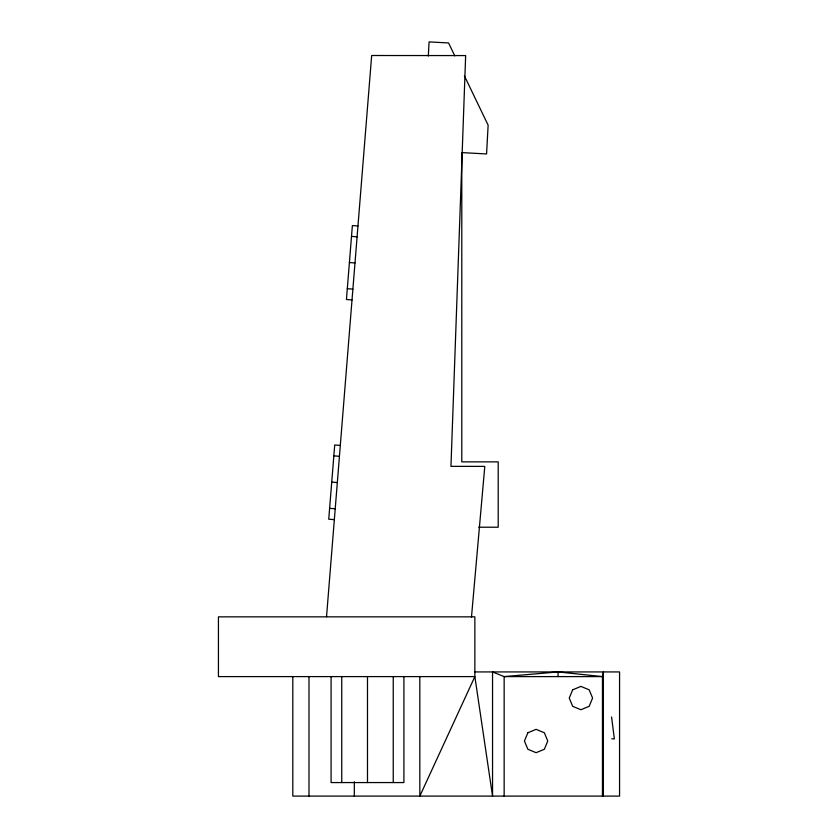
<?xml version="1.0" encoding="UTF-8"?>
<svg xmlns="http://www.w3.org/2000/svg" width="838" height="838" viewBox="0 0 838 838"><rect width="100%" height="100%" fill="white"/><g stroke="black" fill="none" stroke-linecap="round" stroke-linejoin="round"><path stroke-width="1.26" d="M428.312 56.041L429.087 41.9L448.581 42.958L454.793 55.884M326.537 616.674L371.674 55.507L465.656 55.58L450.959 466.357L484.793 466.389L471.48 617.072M602.438 796.1L602.438 676.601L558.056 671.929L504.151 676.601L492.545 671.929L492.545 796.1L474.863 676.601L474.863 616.852L218.435 616.852L218.435 676.601L474.863 676.601L419.828 796.1L419.828 676.601M478.739 527.217L498.201 527.217L498.201 461.874L461.79 461.874L461.79 152.6L486.574 153.951L488.135 125.197L464.399 75.849M474.863 671.929L619.565 671.929L619.565 796.1L292.808 796.1L292.808 676.601M611.75 738.802L614.359 738.875L611.562 716.961M357.962 225.998L352.379 225.548L346.429 299.501L352.012 299.952M351.499 236.379L357.082 236.829M349.404 262.524L354.987 262.975M347.299 288.67L352.882 289.12M340.301 445.439L334.718 444.988L328.747 519.204L334.341 519.654M333.849 455.862L339.432 456.312M331.733 482.101L337.316 482.552M329.627 508.341L335.21 508.792M603.391 796.1L603.391 671.929L602.438 676.601L504.151 676.601L504.151 796.1M558.056 671.929L558.056 676.601M403.906 676.601L403.906 782.566L331.083 782.566L331.083 676.601M393.242 676.601L393.242 782.566M367.494 676.601L367.494 782.566M354.317 781.812L354.317 796.1M341.747 676.601L341.747 782.566M308.992 676.601L308.992 796.1M527.856 732.768L524.431 741.022L527.856 749.266L536.1 752.692L544.354 749.266L547.769 741.022L544.354 732.768L536.1 729.343L527.856 732.768M572.668 689.821L569.243 698.075L572.668 706.319L580.912 709.744L589.166 706.319L592.592 698.075L589.166 689.821L580.912 686.406L572.668 689.821"/></g></svg>
